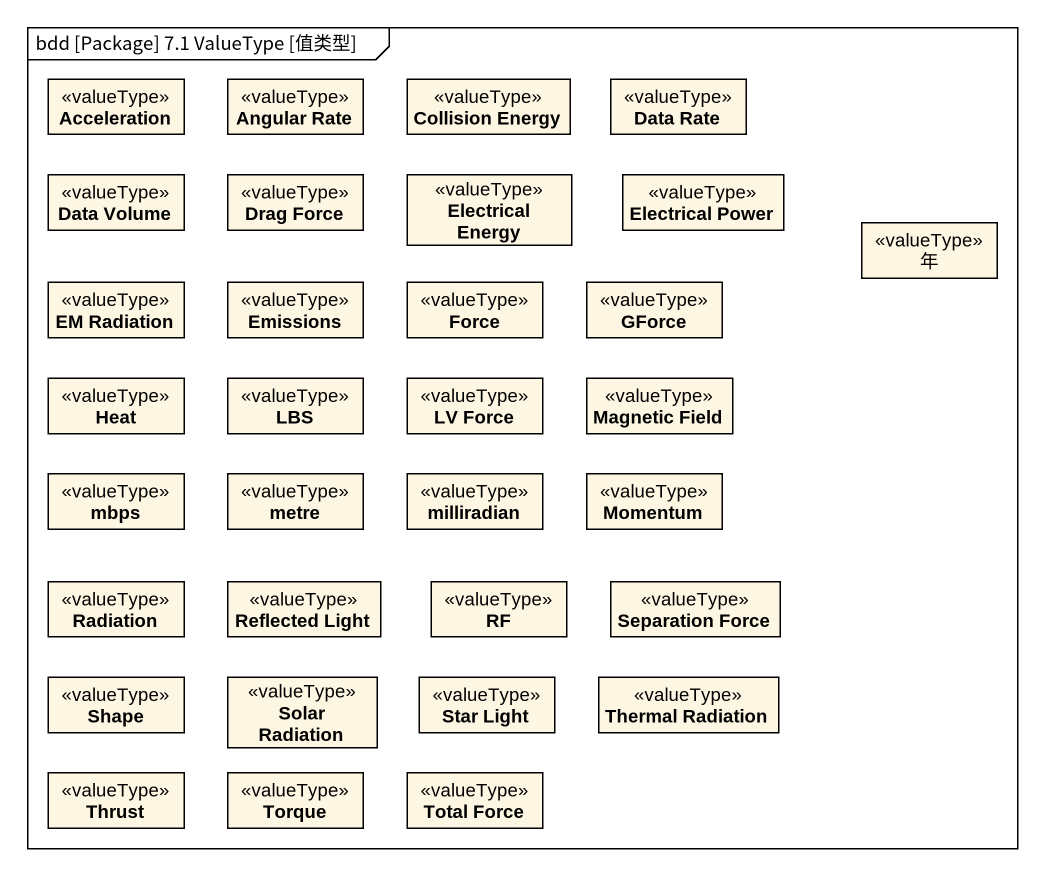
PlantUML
@startuml
mainframe bdd [Package] 7.1 ValueType [值类型]
hide circle
hide empty members
class Acceleration <<valueType>>
class "Angular Rate" as Angular_Rate <<valueType>>
class "Collision Energy" as Collision_Energy <<valueType>>
class "Data Rate" as Data_Rate <<valueType>>
class "Data Volume" as Data_Volume <<valueType>>
class "Drag Force" as Drag_Force <<valueType>>
class "Electrical Energy" as Electrical_Energy <<valueType>>
class "Electrical Power" as Electrical_Power <<valueType>>
class 年 <<valueType>>
class "EM Radiation" as EM_Radiation <<valueType>>
class Emissions <<valueType>>
class Force <<valueType>>
class GForce <<valueType>>
class Heat <<valueType>>
class LBS <<valueType>>
class "LV Force" as LV_Force <<valueType>>
class "Magnetic Field" as Magnetic_Field <<valueType>>
class mbps <<valueType>>
class metre <<valueType>>
class milliradian <<valueType>>
class Momentum <<valueType>>
class Radiation <<valueType>>
class "Reflected Light" as Reflected_Light <<valueType>>
class RF <<valueType>>
class "Separation Force" as Separation_Force <<valueType>>
class Shape <<valueType>>
class "Solar Radiation" as Solar_Radiation <<valueType>>
class "Star Light" as Star_Light <<valueType>>
class "Thermal Radiation" as Thermal_Radiation <<valueType>>
class Thrust <<valueType>>
class Torque <<valueType>>
class "Total Force" as Total_Force <<valueType>>
@enduml
